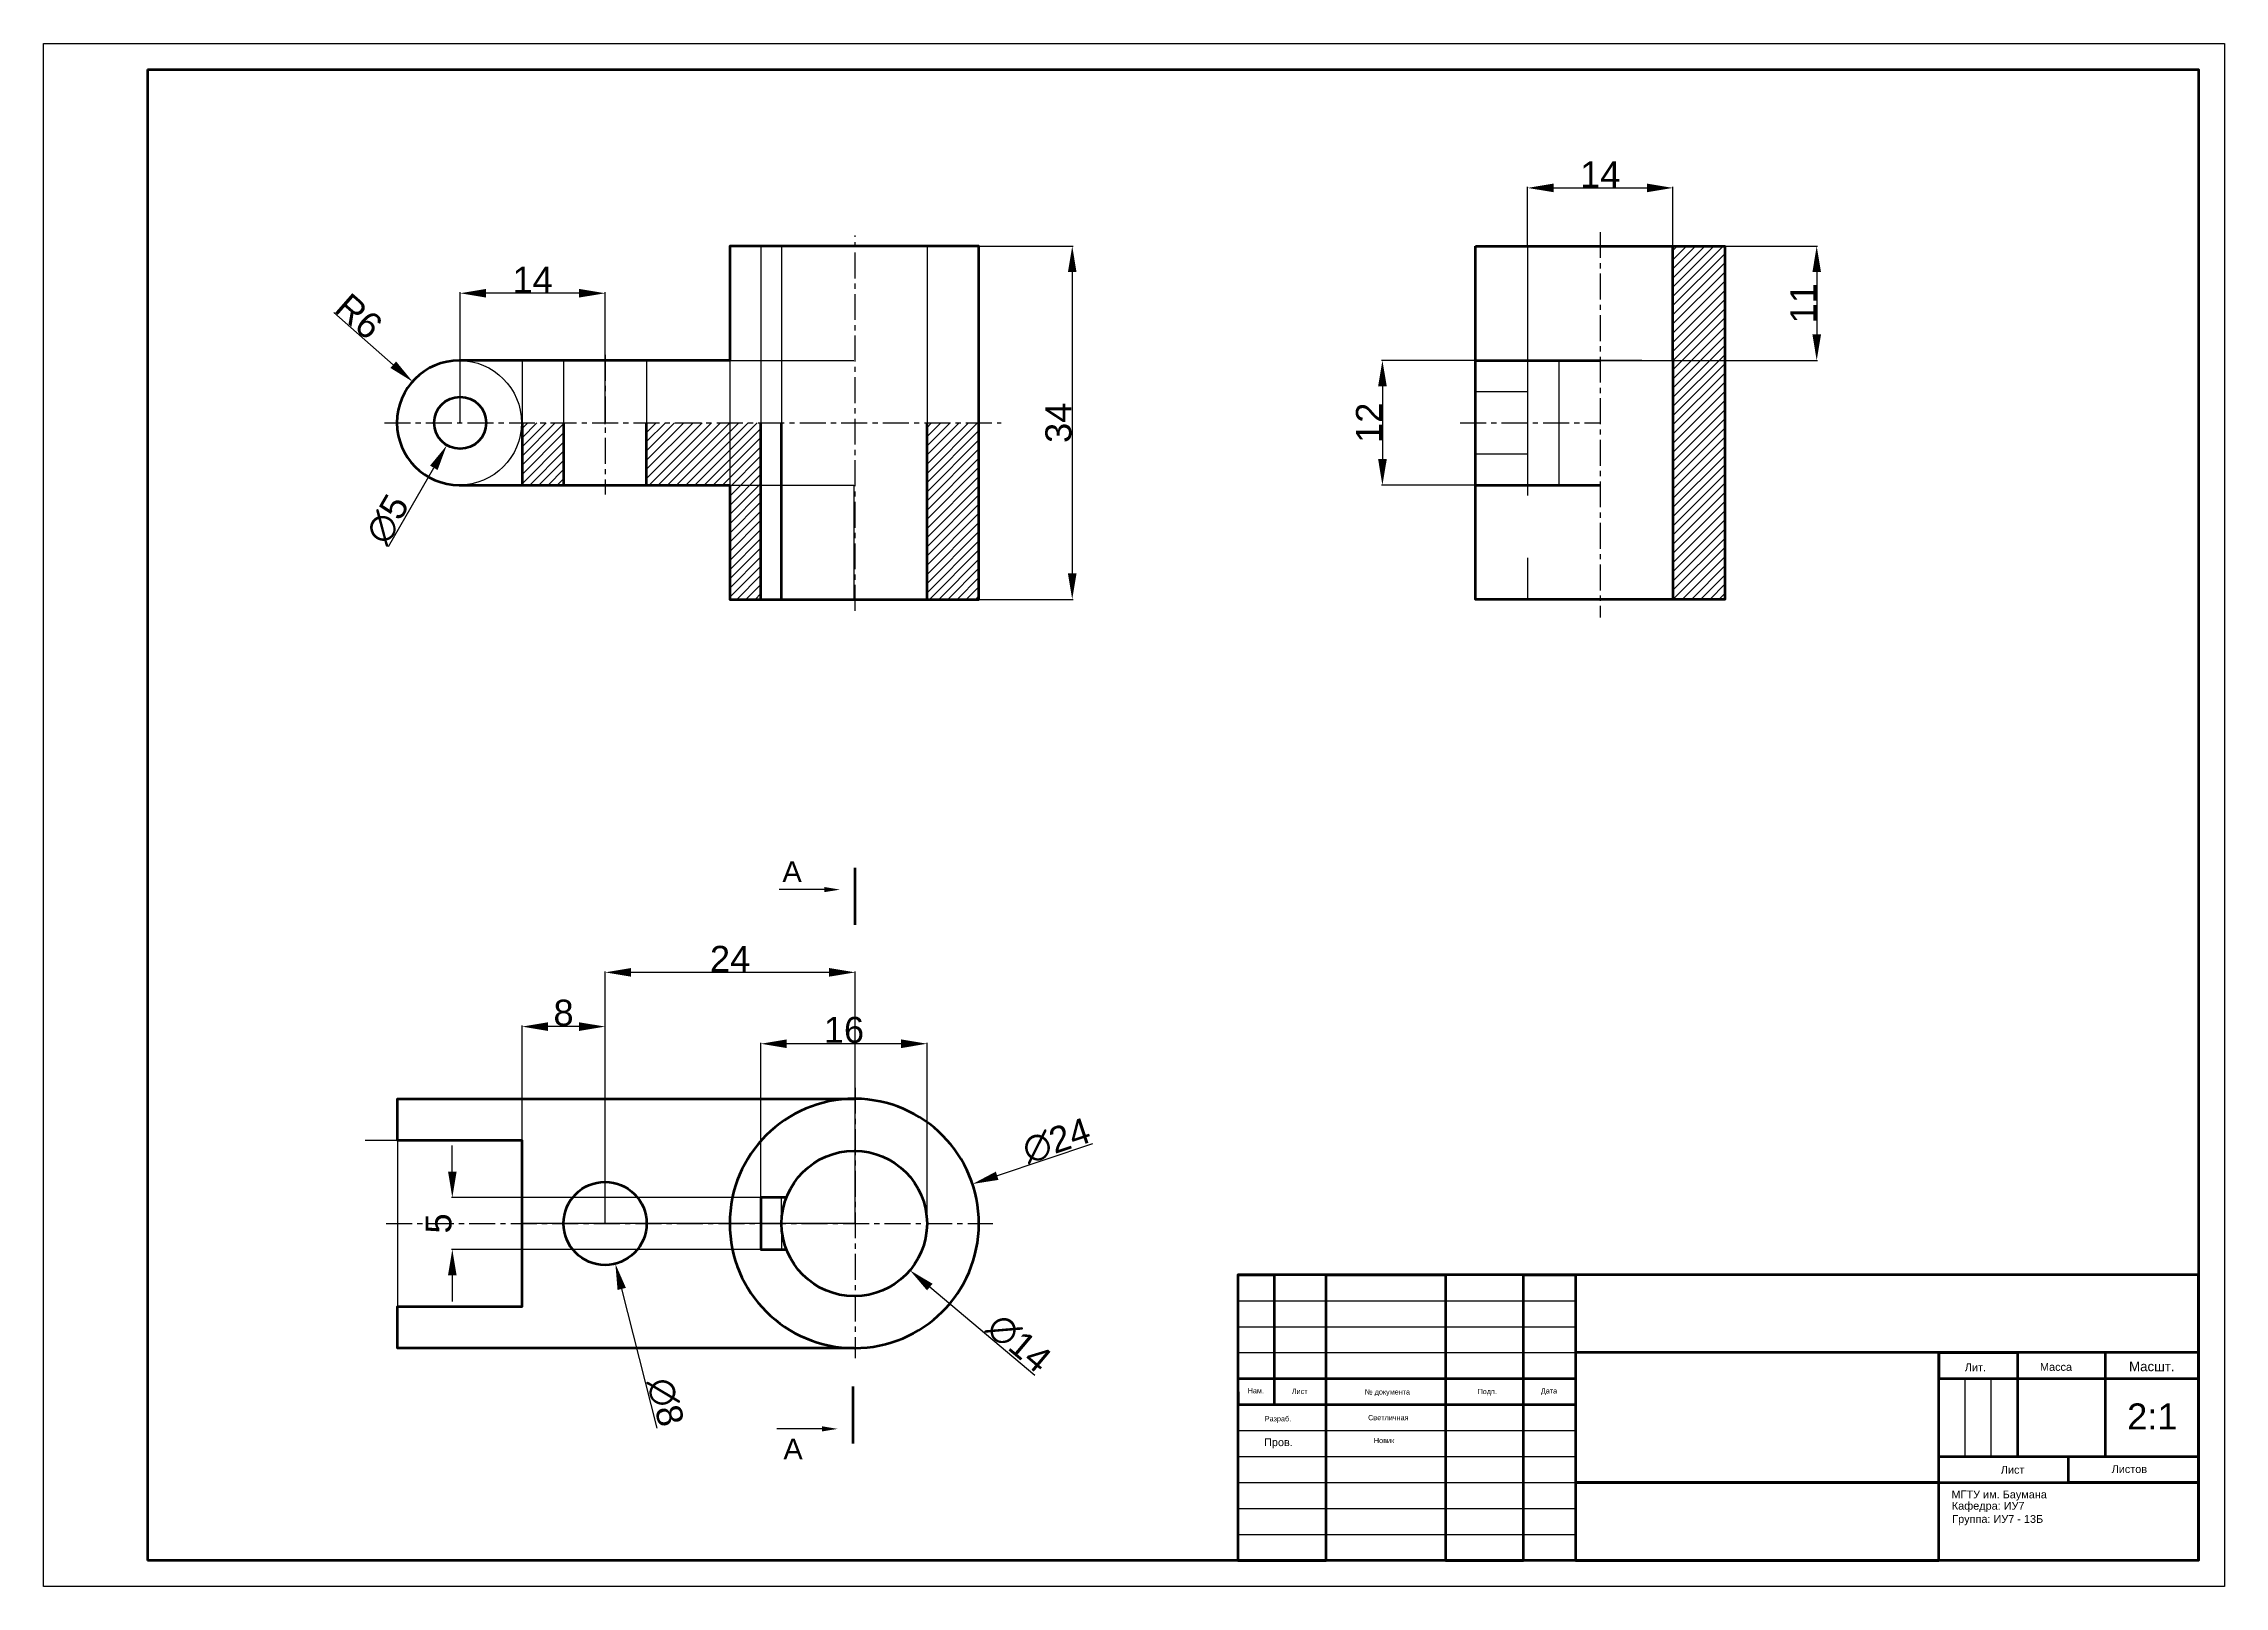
# Model space of a CAD drawing. Header units: inches. Extents: x 120 to 540, y 150 to 447.
import ezdxf
from ezdxf import colors
from ezdxf.entities.mleader import LeaderData, LeaderLine
from ezdxf.math import Vec2, Vec3

# ---------------------------------------------------------------- set-up
doc = ezdxf.new("R2010")
doc.units = ezdxf.units.IN
doc.header["$LTSCALE"] = 4
doc.header["$MEASUREMENT"] = 0
doc.linetypes.add('ACAD_ISO02W100', pattern=[15, 12, -3])
doc.linetypes.add('осевая', pattern=[2, 1.25, -0.25, 0.25, -0.25])
doc.layers.get('0').update_dxf_attribs({"lineweight": 30})
doc.layers.get('Defpoints').update_dxf_attribs({"lineweight": 80})
for name, color, linetype, lineweight in [('Обводка', 2, 'Continuous', 80), ('Оси', 240, 'осевая', 30), ('Построение', 7, 'Continuous', 30), ('Размеры', 130, 'Continuous', 30), ('Разрезы', 90, 'Continuous', 211), ('Штриховка', 211, 'Continuous', 30)]:
    doc.layers.add(name, color=color, linetype=linetype, lineweight=lineweight)
doc.layers.add('Штриховая', color=170, linetype='ACAD_ISO02W100', lineweight=30, plot=False)
doc.styles.get("Standard").update_dxf_attribs({"font": 'arial.ttf'})
doc.dimstyles.get("Standard").update_dxf_attribs({"dimtxt": 5, "dimasz": 5, "dimexe": 0.18, "dimexo": 0.0625, "dimgap": 0.09, "dimtad": 1, "dimdec": 0, "dimlfac": 0.5, "dimzin": 0, "dimdsep": 46, "dimtxsty": 'Standard', "dimcen": 0.09, "dimadec": 0, "dimazin": 0, "dimtfac": 1, "dimtdec": 0, "dimtofl": 0, "dimtmove": 0, "dimatfit": 3, "dimfxl": 1, "dimtolj": 1, "dimtzin": 0, "dimarcsym": 0})
pattern_1 = [(45, (337.4855, 298.9343), (-0.883883, 0.883883), [])]

# ---------------------------------------------------------------- blocks, each defined once
blk = doc.blocks.new('*D2')
at = {"layer": 'Defpoints', "color": 0, "transparency": 16777216}
for p in [(300.12, 408.44), (300.12, 340.44), (318.09, 340.44)]:
    blk.add_point(p, dxfattribs=at)
at = {"layer": 'Размеры', "color": 0, "lineweight": -2, "transparency": 16777216}
for p, q in [((300.19, 408.44), (318.27, 408.44)), ((318.09, 403.44), (318.09, 345.44)), ((300.19, 340.44), (318.27, 340.44))]:
    blk.add_line(p, q, dxfattribs=at)
at = {"layer": 'Размеры', "color": 0, "transparency": 16777216}
for points in [[(317.26, 403.44), (318.92, 403.44), (318.09, 408.44)], [(317.26, 345.44), (318.92, 345.44), (318.09, 340.44)]]:
    blk.add_solid(points, dxfattribs=at)
at = {"layer": 'Размеры', "color": 0, "transparency": 16777216, "insert": (315.45, 374.44), "char_height": 5, "attachment_point": 5, "rotation": 90}
blk.add_mtext('\\A1;34', dxfattribs=at)
blk = doc.blocks.new('*D3')
at = {"layer": 'Defpoints', "color": 0, "transparency": 16777216}
for p in [(202.62, 378.77), (197.63, 370.1)]:
    blk.add_point(p, dxfattribs=at)
at = {"layer": 'Размеры', "color": 0, "lineweight": -2, "transparency": 16777216}
for p, q in [((200.03, 374.44), (200.21, 374.44)), ((200.12, 374.35), (200.12, 374.53)), ((186.4, 350.6), (195.13, 365.77))]:
    blk.add_line(p, q, dxfattribs=at)
at = {"layer": 'Размеры', "color": 0, "transparency": 16777216}
blk.add_solid([(194.41, 366.19), (195.86, 365.35), (197.63, 370.1)], dxfattribs=at)
at = {"layer": 'Размеры', "color": 0, "transparency": 16777216, "insert": (186.22, 355.86), "char_height": 5, "attachment_point": 5, "rotation": 60.0615}
blk.add_mtext('\\A1;∅5', dxfattribs=at)
blk = doc.blocks.new('*D4')
at = {"layer": 'Defpoints', "color": 0, "transparency": 16777216}
for p in [(191.09, 382.33), (200.12, 374.43)]:
    blk.add_point(p, dxfattribs=at)
at = {"layer": 'Размеры', "color": 0, "lineweight": -2, "transparency": 16777216}
for p, q in [((175.86, 395.65), (187.33, 385.63)), ((200.03, 374.43), (200.21, 374.43)), ((200.12, 374.34), (200.12, 374.52))]:
    blk.add_line(p, q, dxfattribs=at)
at = {"layer": 'Размеры', "color": 0, "transparency": 16777216}
blk.add_solid([(187.87, 386.25), (186.78, 385), (191.09, 382.33)], dxfattribs=at)
at = {"layer": 'Размеры', "color": 0, "transparency": 16777216, "insert": (180.7, 394.93), "char_height": 5, "attachment_point": 5, "rotation": 318.8334}
blk.add_mtext('\\A1;R6', dxfattribs=at)
blk = doc.blocks.new('*D5')
at = {"layer": 'Defpoints', "color": 0, "transparency": 16777216}
for p in [(433.78, 419.66), (405.78, 408.44), (433.78, 408.44)]:
    blk.add_point(p, dxfattribs=at)
at = {"layer": 'Размеры', "color": 0, "lineweight": -2, "transparency": 16777216}
for p, q in [((405.78, 408.5), (405.78, 419.84)), ((410.78, 419.66), (428.78, 419.66)), ((433.78, 408.5), (433.78, 419.84))]:
    blk.add_line(p, q, dxfattribs=at)
at = {"layer": 'Размеры', "color": 0, "transparency": 16777216}
for points in [[(410.78, 420.49), (410.78, 418.83), (405.78, 419.66)], [(428.78, 420.49), (428.78, 418.83), (433.78, 419.66)]]:
    blk.add_solid(points, dxfattribs=at)
at = {"layer": 'Размеры', "color": 0, "transparency": 16777216, "insert": (419.78, 422.26), "char_height": 5, "attachment_point": 5}
blk.add_mtext('\\A1;14', dxfattribs=at)
blk = doc.blocks.new('*D6')
at = {"layer": 'Defpoints', "color": 0, "lineweight": 30, "transparency": 16777216}
for p in [(443.78, 408.44), (419.78, 386.44), (461.47, 386.44)]:
    blk.add_point(p, dxfattribs=at)
at = {"layer": 'Размеры', "color": 0, "lineweight": -2, "transparency": 16777216}
for p, q in [((443.85, 408.44), (461.65, 408.44)), ((461.47, 403.44), (461.47, 391.44)), ((419.85, 386.44), (461.65, 386.44))]:
    blk.add_line(p, q, dxfattribs=at)
at = {"layer": 'Размеры', "color": 0, "lineweight": 30, "transparency": 16777216}
for points in [[(460.64, 403.44), (462.3, 403.44), (461.47, 408.44)], [(460.64, 391.44), (462.3, 391.44), (461.47, 386.44)]]:
    blk.add_solid(points, dxfattribs=at)
at = {"layer": 'Размеры', "color": 0, "transparency": 16777216, "insert": (458.87, 397.44), "char_height": 5, "attachment_point": 5, "rotation": 90}
blk.add_mtext('\\A1;11', dxfattribs=at)
blk = doc.blocks.new('*D7')
at = {"layer": 'Defpoints', "color": 0, "transparency": 16777216}
for p in [(395.78, 386.44), (377.83, 362.44), (395.78, 362.44)]:
    blk.add_point(p, dxfattribs=at)
at = {"layer": 'Размеры', "color": 0, "lineweight": -2, "transparency": 16777216}
for p, q in [((395.72, 386.44), (377.65, 386.44)), ((377.83, 381.44), (377.83, 367.44)), ((395.72, 362.44), (377.65, 362.44))]:
    blk.add_line(p, q, dxfattribs=at)
at = {"layer": 'Размеры', "color": 0, "transparency": 16777216}
for points in [[(377, 381.44), (378.67, 381.44), (377.83, 386.44)], [(377, 367.44), (378.67, 367.44), (377.83, 362.44)]]:
    blk.add_solid(points, dxfattribs=at)
at = {"layer": 'Размеры', "color": 0, "transparency": 16777216, "insert": (375.23, 374.44), "char_height": 5, "attachment_point": 5, "rotation": 90}
blk.add_mtext('\\A1;12', dxfattribs=at)
blk = doc.blocks.new('*D10')
at = {"layer": 'Defpoints', "color": 0, "transparency": 16777216}
for p in [(258.12, 254.9), (258.12, 220.3), (290.12, 220.3)]:
    blk.add_point(p, dxfattribs=at)
at = {"layer": 'Размеры', "color": 0, "lineweight": -2, "transparency": 16777216}
for p, q in [((258.12, 220.36), (258.12, 255.08)), ((285.12, 254.9), (263.12, 254.9)), ((290.12, 220.36), (290.12, 255.08))]:
    blk.add_line(p, q, dxfattribs=at)
at = {"layer": 'Размеры', "color": 0, "transparency": 16777216}
for points in [[(263.12, 255.73), (263.12, 254.06), (258.12, 254.9)], [(285.12, 255.73), (285.12, 254.06), (290.12, 254.9)]]:
    blk.add_solid(points, dxfattribs=at)
at = {"layer": 'Размеры', "color": 0, "transparency": 16777216, "insert": (274.12, 257.54), "char_height": 5, "attachment_point": 5}
blk.add_mtext('\\A1;16', dxfattribs=at)
blk = doc.blocks.new('*D11')
at = {"layer": 'Defpoints', "color": 0, "transparency": 16777216}
for p in [(228.12, 268.64), (228.12, 220.3), (276.27, 220.39)]:
    blk.add_point(p, dxfattribs=at)
at = {"layer": 'Размеры', "color": 0, "lineweight": -2, "transparency": 16777216}
for p, q in [((228.12, 220.36), (228.12, 268.82)), ((276.27, 220.45), (276.27, 268.82)), ((271.27, 268.64), (233.12, 268.64))]:
    blk.add_line(p, q, dxfattribs=at)
at = {"layer": 'Размеры', "color": 0, "transparency": 16777216}
for points in [[(233.12, 269.47), (233.12, 267.81), (228.12, 268.64)], [(271.27, 269.47), (271.27, 267.81), (276.27, 268.64)]]:
    blk.add_solid(points, dxfattribs=at)
at = {"layer": 'Размеры', "color": 0, "transparency": 16777216, "insert": (252.2, 271.24), "char_height": 5, "attachment_point": 5}
blk.add_mtext('\\A1;24', dxfattribs=at)
blk = doc.blocks.new('*D12')
at = {"layer": 'Defpoints', "color": 0, "transparency": 16777216}
for p in [(212.12, 258.2), (212.12, 220.3), (228.12, 220.3)]:
    blk.add_point(p, dxfattribs=at)
at = {"layer": 'Размеры', "color": 0, "lineweight": -2, "transparency": 16777216}
for p, q in [((212.12, 220.36), (212.12, 258.38)), ((223.12, 258.2), (217.12, 258.2)), ((228.12, 220.36), (228.12, 258.38))]:
    blk.add_line(p, q, dxfattribs=at)
at = {"layer": 'Размеры', "color": 0, "transparency": 16777216}
for points in [[(217.12, 259.03), (217.12, 257.36), (212.12, 258.2)], [(223.12, 259.03), (223.12, 257.36), (228.12, 258.2)]]:
    blk.add_solid(points, dxfattribs=at)
at = {"layer": 'Размеры', "color": 0, "transparency": 16777216, "insert": (220.12, 260.84), "char_height": 5, "attachment_point": 5}
blk.add_mtext('\\A1;8', dxfattribs=at)
blk = doc.blocks.new('*D13')
at = {"layer": 'Defpoints', "color": 0, "transparency": 16777216}
for p in [(258.12, 225.3), (198.7, 215.3), (258.12, 215.3)]:
    blk.add_point(p, dxfattribs=at)
at = {"layer": 'Размеры', "color": 0, "lineweight": -2, "transparency": 16777216}
for p, q in [((198.7, 230.3), (198.7, 235.3)), ((258.06, 225.3), (198.52, 225.3)), ((258.06, 215.3), (198.52, 215.3)), ((198.7, 210.3), (198.7, 205.3))]:
    blk.add_line(p, q, dxfattribs=at)
at = {"layer": 'Размеры', "color": 0, "transparency": 16777216}
for points in [[(197.87, 230.3), (199.53, 230.3), (198.7, 225.3)], [(197.87, 210.3), (199.53, 210.3), (198.7, 215.3)]]:
    blk.add_solid(points, dxfattribs=at)
at = {"layer": 'Размеры', "color": 0, "transparency": 16777216, "insert": (196.07, 220.3), "char_height": 5, "attachment_point": 5, "rotation": 90}
blk.add_mtext('\\A1;5', dxfattribs=at)
blk = doc.blocks.new('*D14')
at = {"layer": 'Defpoints', "color": 0, "transparency": 16777216}
for p in [(226.15, 228.05), (230.1, 212.54)]:
    blk.add_point(p, dxfattribs=at)
at = {"layer": 'Размеры', "color": 0, "lineweight": -2, "transparency": 16777216}
for p, q in [((228.03, 220.3), (228.21, 220.3)), ((228.12, 220.21), (228.12, 220.39)), ((238.14, 180.9), (231.33, 207.7))]:
    blk.add_line(p, q, dxfattribs=at)
at = {"layer": 'Размеры', "color": 0, "transparency": 16777216}
blk.add_solid([(232.13, 207.9), (230.52, 207.49), (230.1, 212.54)], dxfattribs=at)
at = {"layer": 'Размеры', "color": 0, "transparency": 16777216, "insert": (239.74, 185.9), "char_height": 5, "attachment_point": 5, "rotation": 284.266}
blk.add_mtext('\\A1;∅8', dxfattribs=at)
blk = doc.blocks.new('*D15')
at = {"layer": 'Defpoints', "color": 0, "transparency": 16777216}
for p in [(265.42, 229.31), (286.83, 211.28)]:
    blk.add_point(p, dxfattribs=at)
at = {"layer": 'Размеры', "color": 0, "lineweight": -2, "transparency": 16777216}
for p, q in [((276.03, 220.3), (276.21, 220.3)), ((276.12, 220.21), (276.12, 220.39)), ((310.91, 191), (290.66, 208.06))]:
    blk.add_line(p, q, dxfattribs=at)
at = {"layer": 'Размеры', "color": 0, "transparency": 16777216}
blk.add_solid([(291.19, 208.69), (290.12, 207.42), (286.83, 211.28)], dxfattribs=at)
at = {"layer": 'Размеры', "color": 0, "transparency": 16777216, "insert": (307.82, 197.24), "char_height": 5, "attachment_point": 5, "rotation": 319.8929}
blk.add_mtext('\\A1;∅14', dxfattribs=at)
blk = doc.blocks.new('*D16')
at = {"layer": 'Defpoints', "color": 0, "transparency": 16777216}
for p in [(298.89, 227.9), (253.36, 212.69)]:
    blk.add_point(p, dxfattribs=at)
at = {"layer": 'Размеры', "color": 0, "lineweight": -2, "transparency": 16777216}
for p, q in [((321.99, 235.61), (303.63, 229.48)), ((276.03, 220.3), (276.21, 220.3)), ((276.12, 220.21), (276.12, 220.39))]:
    blk.add_line(p, q, dxfattribs=at)
at = {"layer": 'Размеры', "color": 0, "transparency": 16777216}
blk.add_solid([(303.37, 230.27), (303.89, 228.69), (298.89, 227.9)], dxfattribs=at)
at = {"layer": 'Размеры', "color": 0, "transparency": 16777216, "insert": (315.05, 236.23), "char_height": 5, "attachment_point": 5, "rotation": 18.4667}
blk.add_mtext('\\A1;∅24', dxfattribs=at)
blk = doc.blocks.new('*D17')
at = {"layer": 'Defpoints', "color": 0, "transparency": 16777216}
for p in [(200.21, 399.38), (200.21, 374.43), (228.12, 374.1)]:
    blk.add_point(p, dxfattribs=at)
at = {"layer": 'Размеры', "color": 0, "lineweight": -2, "transparency": 16777216}
for p, q in [((200.21, 374.5), (200.21, 399.56)), ((223.12, 399.38), (205.21, 399.38)), ((228.12, 374.16), (228.12, 399.56))]:
    blk.add_line(p, q, dxfattribs=at)
at = {"layer": 'Размеры', "color": 0, "transparency": 16777216}
for points in [[(205.21, 400.21), (205.21, 398.55), (200.21, 399.38)], [(223.12, 400.21), (223.12, 398.55), (228.12, 399.38)]]:
    blk.add_solid(points, dxfattribs=at)
at = {"layer": 'Размеры', "color": 0, "transparency": 16777216, "insert": (214.17, 401.98), "char_height": 5, "attachment_point": 5}
blk.add_mtext('\\A1;14', dxfattribs=at)

msp = doc.modelspace()

# ---------------------------------------------------------------- hatches: boundary and pattern name
at = {"layer": 'Штриховка', "lineweight": 30}
h = msp.add_hatch(dxfattribs=at)
h.set_pattern_fill('ANSI31', color=256, scale=10)
h.set_pattern_definition([(45, (337.4855, 298.9343), (-0.883883, 0.883883), [])])
h.paths.add_polyline_path([(443.78, 408.44), (433.78, 408.44), (433.78, 386.44), (433.78, 362.44), (433.78, 340.44), (443.78, 340.44)])
at = {"layer": 'Штриховка'}
h = msp.add_hatch(dxfattribs=at)
h.set_pattern_fill('ANSI31', color=256, scale=10)
h.set_pattern_definition(pattern_1)
h.paths.add_polyline_path([(220.12, 374.44), (212.12, 374.44), (212.12, 362.44), (220.12, 362.44)])
h = msp.add_hatch(dxfattribs=at)
h.set_pattern_fill('ANSI31', color=256, scale=10)
h.set_pattern_definition(pattern_1)
h.paths.add_polyline_path([(300.12, 374.44), (290.12, 374.44), (290.12, 340.44), (300.12, 340.44)])
h.paths.add_polyline_path([(258.12, 362.44), (252.12, 362.44), (252.12, 340.44), (258.12, 340.44)])
h.paths.add_polyline_path([(258.12, 374.44), (252.12, 374.44), (252.12, 362.44), (258.12, 362.44)])
h.paths.add_polyline_path([(252.12, 374.44), (236.12, 374.44), (236.12, 362.44), (252.12, 362.44)])

# ---------------------------------------------------------------- linework, layer by layer
msp.add_lwpolyline([(119.99, 447.43), (539.99, 447.43), (539.99, 150.43), (119.99, 150.43)], close=True)
for points in [[(349.99, 210.43), (349.99, 205.43), (414.99, 205.43)], [(349.99, 200.43), (414.99, 200.43)], [(349.99, 195.43), (414.99, 195.43)], [(484.99, 190.43), (489.99, 190.43), (489.99, 175.43)], [(494.99, 190.43), (494.99, 190.43), (494.99, 175.43)], [(349.99, 180.43), (414.99, 180.43)], [(349.99, 175.43), (414.99, 175.43)], [(349.99, 170.43), (414.99, 170.43)], [(349.99, 165.43), (414.99, 165.43)], [(349.99, 160.43), (414.99, 160.43)]]:
    msp.add_lwpolyline(points)
at = {"layer": 'Defpoints'}
for points in [[(139.99, 442.43), (139.99, 155.43)], [(139.99, 442.43), (534.99, 442.43), (534.99, 155.43), (139.99, 155.43)], [(534.99, 155.43), (534.99, 210.43), (349.99, 210.43), (349.99, 155.43), (366.99, 155.43), (366.99, 210.43), (389.99, 210.43), (389.99, 155.43), (404.99, 155.43), (404.99, 210.43), (414.99, 210.43), (414.99, 155.43)], [(349.99, 210.43), (349.99, 190.43), (414.99, 190.43)], [(349.99, 210.43), (356.99, 210.43), (356.99, 185.43)], [(534.99, 210.43), (534.99, 195.43), (414.99, 195.43)], [(414.99, 155.43), (484.99, 155.43), (484.99, 195.43)], [(484.99, 195.43), (499.99, 195.43)], [(484.99, 195.43), (484.99, 190.43), (534.99, 190.43)], [(500.12, 195.43), (500.12, 175.43)], [(500.12, 175.43), (517.12, 175.43), (517.12, 195.43)], [(349.99, 190.43), (350.03, 185.43), (414.99, 185.43)], [(484.99, 170.43), (484.99, 175.43), (534.99, 175.43)], [(534.99, 170.43), (509.99, 170.43), (509.99, 175.43)], [(484.99, 155.43), (484.99, 170.43), (414.99, 170.43), (534.99, 170.43)], [(499.99, 170.43), (516.99, 170.43)]]:
    msp.add_lwpolyline(points, dxfattribs=at)
at = {"layer": 'Обводка'}
for points in [[(200.03, 362.44), (252.12, 362.44), (252.12, 340.44), (300.12, 340.44), (300.12, 408.44), (252.12, 408.44), (252.12, 386.44), (200.03, 386.44)], [(395.78, 408.44), (443.78, 408.44), (443.78, 340.44), (395.78, 340.44), (395.78, 408.44)], [(433.78, 386.44), (433.78, 408.44)], [(395.78, 386.44), (419.78, 386.44)], [(212.12, 374.44), (212.12, 362.44)], [(220.12, 374.44), (220.12, 362.44)], [(236.12, 362.44), (236.12, 374.44)], [(258.12, 340.44), (258.12, 374.44)], [(262.12, 340.44), (262.12, 374.44)], [(290.12, 340.44), (290.12, 374.44)], [(395.78, 362.44), (419.78, 362.44)], [(433.78, 362.44), (433.78, 340.44)], [(276.12, 196.3), (188.12, 196.3), (188.12, 204.3), (212.12, 204.3), (212.12, 236.3), (188.12, 236.3), (188.12, 244.3), (276.12, 244.3)], [(263.05, 225.3), (258.12, 225.3), (258.12, 215.3), (263.05, 215.3)]]:
    msp.add_lwpolyline(points, dxfattribs=at)
at = {"layer": 'Обводка', "lineweight": 80}
msp.add_lwpolyline([(433.78, 386.44), (433.78, 362.44)], dxfattribs=at)
at = {"layer": 'Обводка'}
for centre, radius in [((200.21, 374.43), 5), ((276.12, 220.3), 14), ((228.12, 220.3), 8)]:
    msp.add_circle(centre, radius, dxfattribs=at)
for centre, radius, start, end in [((200.03, 374.44), 12, 90, 270), ((276.12, 220.3), 24, 90, 270), ((276.12, 220.3), 24, 270.0006, 89.6388)]:
    msp.add_arc(centre, radius, start, end, dxfattribs=at)
at = {"layer": 'Оси', "lineweight": 30}
for points in [[(276.27, 338.23), (276.27, 410.49)], [(228.12, 387.53), (228.12, 360.66)]]:
    msp.add_lwpolyline(points, dxfattribs=at)
at = {"layer": 'Оси'}
for points in [[(419.78, 411.17), (419.78, 336.98)], [(185.62, 374.44), (304.41, 374.44)], [(392.78, 374.44), (419.78, 374.44)], [(276.27, 246.44), (276.27, 194.35)], [(185.96, 220.3), (302.82, 220.3)]]:
    msp.add_lwpolyline(points, dxfattribs=at)
at = {"layer": 'Оси', "lineweight": 9}
msp.add_lwpolyline([(228.12, 387.53), (228.12, 387.53)], dxfattribs=at)
at = {"layer": 'Построение'}
for p, q in [((300.12, 340.44), (300.12, 408.44)), ((252.12, 340.44), (300.12, 340.44))]:
    msp.add_line(p, q, dxfattribs=at)
for points in [[(252.12, 408.44), (252.12, 340.44)], [(252.12, 408.41), (300.12, 408.44)], [(395.78, 408.44), (395.78, 340.44), (443.78, 340.44), (443.78, 408.44)], [(395.78, 408.44), (443.78, 408.44)], [(419.78, 408.44), (405.78, 408.44)], [(419.78, 408.44), (433.78, 408.44)], [(200.03, 386.44), (276.03, 386.44)], [(220.12, 386.44), (212.12, 386.44)], [(419.78, 386.44), (427.78, 386.44), (411.78, 386.44)], [(395.78, 374.44), (395.78, 380.44)], [(395.78, 374.44), (395.78, 368.44)], [(200.03, 362.44), (276.03, 362.44)], [(276.03, 362.44), (276.03, 340.44)]]:
    msp.add_lwpolyline(points, dxfattribs=at)
at = {"layer": 'Построение', "lineweight": 30}
for points in [[(276.12, 244.3), (188.12, 244.3)], [(188.12, 244.3), (188.12, 236.3), (188.12, 196.3)], [(212.12, 236.3), (181.91, 236.3)], [(212.12, 220.3), (212.12, 236.3)], [(262.12, 220.3), (262.12, 225.3), (258.12, 225.3), (258.12, 215.3), (263.05, 215.3)], [(258.12, 225.3), (263.05, 225.3)], [(212.12, 220.3), (212.12, 204.3), (188.12, 204.3)], [(228.12, 220.3), (212.12, 220.3)], [(276.12, 220.3), (228.12, 220.3)], [(262.12, 220.3), (262.12, 215.3)], [(276.12, 196.3), (188.12, 196.3)]]:
    msp.add_lwpolyline(points, dxfattribs=at)
at = {"layer": 'Построение'}
for centre, radius in [((200.03, 374.44), 12), ((200.21, 374.43), 5)]:
    msp.add_circle(centre, radius, dxfattribs=at)
at = {"layer": 'Построение', "lineweight": 30}
for centre, radius in [((276.12, 220.3), 24), ((276.12, 220.3), 14), ((228.12, 220.3), 8)]:
    msp.add_circle(centre, radius, dxfattribs=at)
at = {"layer": 'Разрезы'}
for points in [[(276.28, 277.79), (276.26, 288.78)], [(275.93, 177.95), (275.92, 188.94)]]:
    msp.add_lwpolyline(points, dxfattribs=at)
at = {"layer": 'Штриховая'}
for points in [[(258.12, 408.44), (258.12, 340.44)], [(262.12, 408.44), (262.12, 340.44)], [(405.78, 408.44), (405.78, 340.44)], [(212.12, 386.44), (212.12, 362.44)], [(220.12, 386.44), (220.12, 362.44)], [(236.12, 386.44), (236.12, 362.44)], [(411.78, 386.44), (411.78, 362.44)], [(395.78, 380.44), (405.78, 380.44)], [(395.78, 368.44), (405.78, 368.44)]]:
    msp.add_lwpolyline(points, dxfattribs=at)
at = {"layer": 'Штриховая', "lineweight": 30}
msp.add_lwpolyline([(290.12, 408.44), (290.12, 340.44)], dxfattribs=at)

# ---------------------------------------------------------------- texts
for s, height, p in [('Лит.', 1.5, (489.99, 191.86)), ('Масса', 1.5, (504.47, 191.93)), ('Масшт.', 1.83, (521.63, 191.86)), ('Нам.', 1, (351.88, 187.6)), ('Лист', 1, (360.38, 187.47)), ('№ документа', 1, (374.44, 187.37)), ('Подп.', 1, (396.15, 187.45)), ('Дата', 1, (408.34, 187.57)), ('2:1', 5, (521.26, 180.65)), ('Разраб.', 1, (355.17, 182.21)), ('Светличная', 1, (375.07, 182.42)), ('Пров.', 1.5, (355.04, 177.43)), ('Новик', 1, (376.18, 178.01)), ('Лист', 1.5, (496.92, 172.13)), ('Листов', 1.5, (518.27, 172.26)), ('МГТУ им. Баумана', 1.5, (487.43, 167.39)), ('Кафедра: ИУ7', 1.5, (487.5, 165.2)), ('Группа: ИУ7 - 13Б', 1.5, (487.57, 162.66))]:
    msp.add_text(s, height=height).set_placement(p)
at = {"layer": 'Разрезы', "lineweight": 30}
for p in [(262.27, 286.04), (262.46, 174.88)]:
    msp.add_text('А', height=4, dxfattribs=at).set_placement(p)

# ---------------------------------------------------------------- dimensions: what is measured, and where the dimension line sits
at = {"layer": 'Размеры'}
for base, p1, p2, picture, middle in [((433.78, 419.66), (405.78, 408.44), (433.78, 408.44), '*D5', (419.78, 422.26)), ((200.21, 399.38), (228.12, 374.1), (200.21, 374.43), '*D17', (214.17, 401.98)), ((228.12, 268.64), (276.27, 220.39), (228.12, 220.3), '*D11', (252.2, 271.24)), ((212.12, 258.2), (228.12, 220.3), (212.12, 220.3), '*D12', (220.12, 260.84)), ((258.12, 254.9), (290.12, 220.3), (258.12, 220.3), '*D10', (274.12, 257.54))]:
    dim = msp.add_linear_dim(base=base, p1=p1, p2=p2, dimstyle='Standard', dxfattribs=at)
    dim.commit()
    dim.dimension.update_dxf_attribs({"geometry": picture, "text_midpoint": middle})
for base, p1, p2, picture, middle in [((318.09, 340.44), (300.12, 408.44), (300.12, 340.44), '*D2', (315.45, 374.44)), ((461.47, 386.44), (443.78, 408.44), (419.78, 386.44), '*D6', (458.87, 397.44)), ((377.83, 362.44), (395.78, 386.44), (395.78, 362.44), '*D7', (375.23, 374.44)), ((198.7, 215.3), (258.12, 225.3), (258.12, 215.3), '*D13', (196.07, 220.3))]:
    dim = msp.add_linear_dim(base=base, p1=p1, p2=p2, angle=90, dimstyle='Standard', dxfattribs=at)
    dim.commit()
    dim.dimension.update_dxf_attribs({"geometry": picture, "text_midpoint": middle})
dim = msp.add_radius_dim(center=(200.12, 374.43), mpoint=(191.09, 382.33), dimstyle='Standard', dxfattribs=at)
dim.commit()
dim.dimension.update_dxf_attribs({"geometry": '*D4', "text_midpoint": (178.96, 392.94), "dimtype": 164})
for p1, p2, picture, middle in [((202.62, 378.77), (197.63, 370.1), '*D3', (188.63, 354.47)), ((253.36, 212.69), (298.89, 227.9), '*D16', (315.93, 233.59)), ((226.15, 228.05), (230.1, 212.54), '*D14', (237.04, 185.21)), ((265.42, 229.31), (286.83, 211.28), '*D15', (306.03, 195.11))]:
    dim = msp.add_diameter_dim_2p(p1=p1, p2=p2, dimstyle='Standard', dxfattribs=at)
    dim.commit()
    dim.dimension.update_dxf_attribs({"geometry": picture, "text_midpoint": middle, "dimtype": 163})

# ---------------------------------------------------------------- leaders
at = {"layer": 'Разрезы', "lineweight": 30}
ml = msp.add_multileader_mtext('Standard', dxfattribs=at)
ml.set_content('', color=256)
ml.set_leader_properties()
ml.build(insert=Vec2(0, 0))
ml.multileader.update_dxf_attribs({"dogleg_length": 0.36, "arrow_head_size": 3})
ctx = ml.context
ctx.base_point, ctx.char_height, ctx.arrow_head_size, ctx.landing_gap_size, ctx.plane_origin = Vec3(261.49, 284.59), 0.18, 3, 0.09, Vec3(273.37, 284.57)
ctx.text_align_type = 2
notes = []
notes.append((ctx, [(0, (1, 1, 0), (262.03, 284.59), (-1, 0), 0.36, [(0, [(273.37, 284.57)], 0, [])])]))
ctx.mtext.insert, ctx.mtext.alignment, ctx.mtext.flow_direction = Vec3(261.58, 284.68), 3, 5
ml = msp.add_multileader_mtext('Standard', dxfattribs=at)
ml.set_content('', color=256)
ml.set_leader_properties()
ml.build(insert=Vec2(0, 0))
ml.multileader.update_dxf_attribs({"dogleg_length": 0.36, "arrow_head_size": 3})
ctx = ml.context
ctx.base_point, ctx.char_height, ctx.arrow_head_size, ctx.landing_gap_size, ctx.plane_origin = Vec3(261.02, 180.78), 0.18, 3, 0.09, Vec3(272.9, 180.75)
ctx.text_align_type = 2
notes.append((ctx, [(0, (1, 1, 0), (261.56, 180.78), (-1, 0), 0.36, [(0, [(272.9, 180.75)], 0, [])])]))
ctx.mtext.insert, ctx.mtext.alignment, ctx.mtext.flow_direction = Vec3(261.11, 180.87), 3, 5
for ctx, leaders in notes:
    for number, flags, end, landing, length, lines in leaders:
        leader = LeaderData()
        leader.index, (leader.has_last_leader_line, leader.has_dogleg_vector, leader.attachment_direction) = number, flags
        leader.last_leader_point, leader.dogleg_vector, leader.dogleg_length = Vec3(end), Vec3(landing), length
        for number, points, colour, breaks in lines:
            line = LeaderLine()
            line.index, line.vertices, line.color, line.breaks = number, Vec3.list(points), colors.encode_raw_color(colour), breaks
            leader.lines.append(line)
        ctx.leaders.append(leader)

doc.saveas('drawing.dxf')
